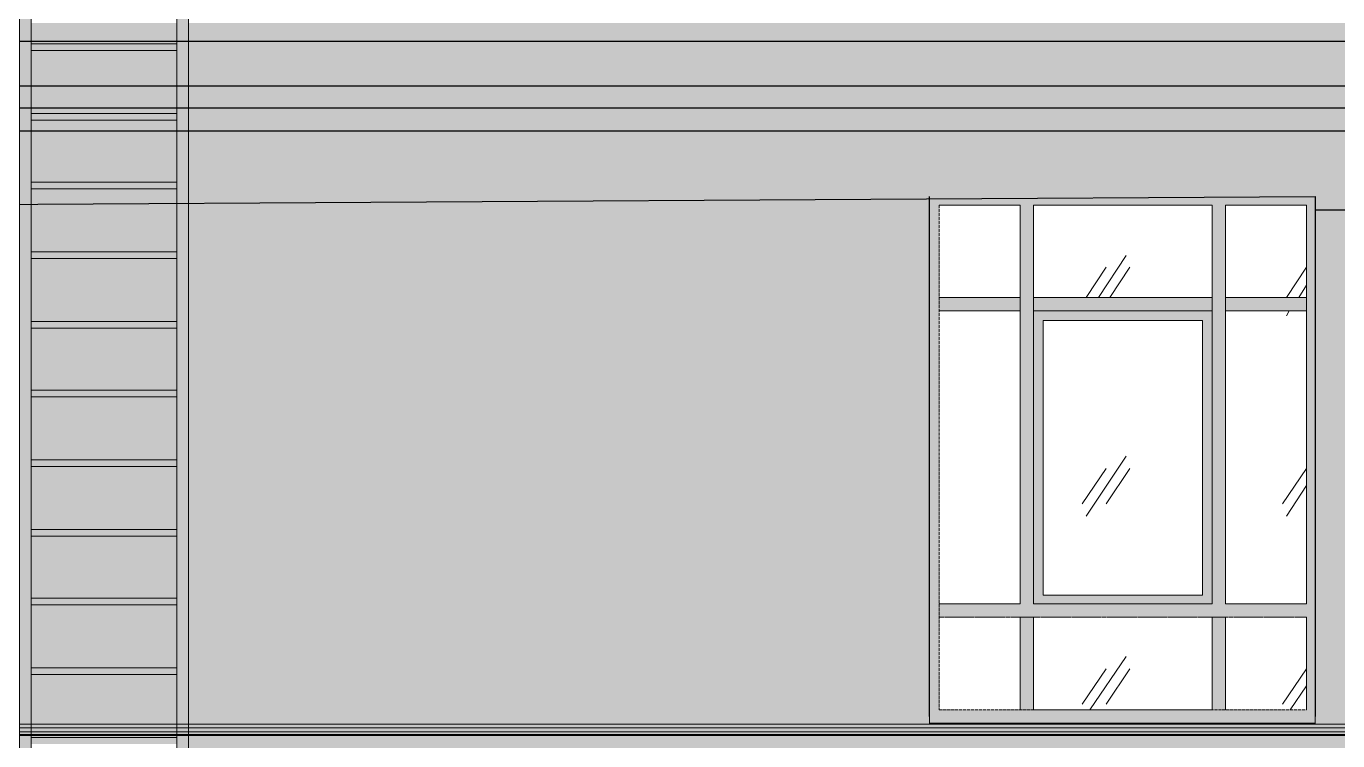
# Model space of a CAD drawing. Header units: millimetres. Extents: x -11345 to 411485, y -9810 to 73012.
# Drawn here: x 356710 to 362530, y 41281 to 44452 of the extents above; entities that cross this region are included whole.
import ezdxf

# ---------------------------------------------------------------- set-up
doc = ezdxf.new("R2010")
doc.units = ezdxf.units.MM
doc.linetypes.add('PDF_IMPORT', pattern=[1, 0.8, -0.2])
for name, color, linetype, true_color in [('PDF _Крыша', 9, 'Continuous', 0x808080), ('PDF _Ограждение', 7, 'Continuous', 0x7f7f7f), ('PDF _Окна', 7, 'Continuous', 0x383e42), ('PDF _Стены штриховка поверхности', 7, 'Continuous', 0xcacbcc)]:
    doc.layers.add(name, color=color, linetype=linetype, true_color=true_color)
for name, color, linetype in [('PDF _Линии', 7, 'Continuous'), ('PDF _Оборудование', 7, 'Continuous'), ('PDF _Стены наружные', 7, 'Continuous')]:
    doc.layers.add(name, color=color, linetype=linetype)

msp = doc.modelspace()

# ---------------------------------------------------------------- hatches: boundary and pattern name
at = {"layer": 'PDF _Крыша', "transparency": 33554559}
for points in [[(357379.23219, 44466.84953), (356731.57732, 44466.84953), (356731.57732, 44386.4218), (357379.23219, 44386.4218)], [(368156.54782, 44466.84953), (357430.02865, 44466.84953), (357430.02865, 44386.4218), (368198.8782, 44386.4218), (368190.41213, 44399.12091), (368181.94605, 44411.82003)]]:
    msp.add_hatch(color=256, dxfattribs=at).paths.add_polyline_path(points)
at = {"layer": 'PDF _Оборудование', "true_color": 0x7f7f7f, "transparency": 33554559}
h = msp.add_hatch(color=8, dxfattribs=at)
h.paths.add_polyline_path([(357379.23219, 44686.96752), (356731.57732, 44686.96752), (356731.57732, 45698.66368), (356680.78086, 45698.66368), (356680.78086, 34845.15336), (356731.57732, 34845.15336), (356731.57732, 35116.06781), (356917.83101, 35116.06781), (356917.83101, 35145.69908), (356731.57732, 35145.69908), (356731.57732, 35420.84658), (357273.40623, 35420.84658), (357315.73661, 35450.47784), (356731.57732, 35450.47784), (356731.57732, 35729.85838), (357379.23219, 35729.85838), (357379.23219, 35501.2743), (357430.02865, 35539.37165), (357430.02865, 45698.66368), (357379.23219, 45698.66368)])
h.paths.add_polyline_path([(357379.23219, 44657.33625), (357379.23219, 44373.72268), (356731.57732, 44373.72268), (356731.57732, 44657.33625)], flags=0)
h.paths.add_polyline_path([(357379.23219, 44344.09141), (357379.23219, 44064.71088), (356731.57732, 44064.71088), (356731.57732, 44344.09141)], flags=0)
h.paths.add_polyline_path([(357379.23219, 44035.07961), (357379.23219, 43759.93212), (356731.57732, 43759.93212), (356731.57732, 44035.07961)], flags=0)
h.paths.add_polyline_path([(357379.23219, 43730.30085), (357379.23219, 43450.92032), (356731.57732, 43450.92032), (356731.57732, 43730.30085)], flags=0)
h.paths.add_polyline_path([(357379.23219, 43421.28905), (357379.23219, 43141.90852), (356731.57732, 43141.90852), (356731.57732, 43421.28905)], flags=0)
h.paths.add_polyline_path([(357379.23219, 43112.27725), (357379.23219, 42837.12976), (356731.57732, 42837.12976), (356731.57732, 43112.27725)], flags=0)
h.paths.add_polyline_path([(357379.23219, 42807.49849), (357379.23219, 42528.11796), (356731.57732, 42528.11796), (356731.57732, 42807.49849)], flags=0)
h.paths.add_polyline_path([(357379.23219, 42498.48669), (357379.23219, 42219.10616), (356731.57732, 42219.10616), (356731.57732, 42498.48669)], flags=0)
h.paths.add_polyline_path([(357379.23219, 42189.47489), (357379.23219, 41914.3274), (356731.57732, 41914.3274), (356731.57732, 42189.47489)], flags=0)
h.paths.add_polyline_path([(357379.23219, 41884.69613), (357379.23219, 41605.3156), (356731.57732, 41605.3156), (356731.57732, 41884.69613)], flags=0)
h.paths.add_polyline_path([(357379.23219, 41575.68433), (357379.23219, 41296.3038), (356731.57732, 41296.3038), (356731.57732, 41575.68433)], flags=0)
h.paths.add_polyline_path([(357379.23219, 41266.67253), (357379.23219, 40991.52504), (356731.57732, 40991.52504), (356731.57732, 41266.67253)], flags=0)
h.paths.add_polyline_path([(357379.23219, 40961.89377), (357379.23219, 40682.51324), (356731.57732, 40682.51324), (356731.57732, 40961.89377)], flags=0)
h.paths.add_polyline_path([(357379.23219, 40652.88197), (357379.23219, 40373.50144), (356731.57732, 40373.50144), (356731.57732, 40652.88197)], flags=0)
h.paths.add_polyline_path([(357379.23219, 40343.87017), (357379.23219, 40068.72268), (356731.57732, 40068.72268), (356731.57732, 40343.87017)], flags=0)
h.paths.add_polyline_path([(357379.23219, 40034.85838), (357379.23219, 39759.71088), (356731.57732, 39759.71088), (356731.57732, 40034.85838)], flags=0)
h.paths.add_polyline_path([(357379.23219, 39730.07961), (357379.23219, 39450.69908), (356731.57732, 39450.69908), (356731.57732, 39730.07961)], flags=0)
h.paths.add_polyline_path([(357379.23219, 39421.06781), (357379.23219, 39145.92032), (356731.57732, 39145.92032), (356731.57732, 39421.06781)], flags=0)
h.paths.add_polyline_path([(357379.23219, 39112.05602), (357379.23219, 38836.90852), (356731.57732, 38836.90852), (356731.57732, 39112.05602)], flags=0)
h.paths.add_polyline_path([(357379.23219, 38807.27725), (357379.23219, 38527.89672), (356731.57732, 38527.89672), (356731.57732, 38807.27725)], flags=0)
h.paths.add_polyline_path([(357379.23219, 38498.26545), (357379.23219, 38223.11796), (356731.57732, 38223.11796), (356731.57732, 38498.26545)], flags=0)
h.paths.add_polyline_path([(357379.23219, 38189.25366), (357379.23219, 37914.10616), (356731.57732, 37914.10616), (356731.57732, 38189.25366)], flags=0)
h.paths.add_polyline_path([(357379.23219, 37884.47489), (357379.23219, 37605.09436), (356731.57732, 37605.09436), (356731.57732, 37884.47489)], flags=0)
h.paths.add_polyline_path([(357379.23219, 37575.46309), (357379.23219, 37296.08256), (356731.57732, 37296.08256), (356731.57732, 37575.46309)], flags=0)
h.paths.add_polyline_path([(357379.23219, 37266.4513), (357379.23219, 36991.3038), (356731.57732, 36991.3038), (356731.57732, 37266.4513)], flags=0)
h.paths.add_polyline_path([(357379.23219, 36961.67253), (357379.23219, 36682.292), (356731.57732, 36682.292), (356731.57732, 36961.67253)], flags=0)
h.paths.add_polyline_path([(357379.23219, 36652.66073), (357379.23219, 36373.2802), (356731.57732, 36373.2802), (356731.57732, 36652.66073)], flags=0)
h.paths.add_polyline_path([(357379.23219, 36343.64894), (357379.23219, 36068.50144), (356731.57732, 36068.50144), (356731.57732, 36343.64894)], flags=0)
h.paths.add_polyline_path([(357379.23219, 36038.87017), (357379.23219, 35759.48964), (356731.57732, 35759.48964), (356731.57732, 36038.87017)], flags=0)
at = {"layer": 'PDF _Ограждение', "true_color": 0x373f43, "transparency": 33554559}
for points in [[(356731.57732, 41355.56634), (356731.57732, 41304.76988), (357379.23219, 41304.76988), (357379.23219, 41355.56634)], [(357430.02865, 41355.56634), (357430.02865, 41304.76988), (368236.97555, 41304.76988), (368236.97555, 41355.56634)]]:
    msp.add_hatch(color=149, dxfattribs=at).paths.add_polyline_path(points)
at = {"layer": 'PDF _Окна', "transparency": 33554687}
h = msp.add_hatch(color=256, dxfattribs=at)
h.paths.add_polyline_path([(361121.23809, 41419.06191), (360761.42983, 41419.06191), (360761.42983, 41829.66663), (361121.23809, 41829.66663)])
h.paths.add_polyline_path([(361180.50062, 41419.06191), (361180.50062, 41829.66663), (361972.07879, 41829.66663), (361972.07879, 41419.06191)], flags=0)
h.paths.add_polyline_path([(362429.24694, 41355.56634), (362429.24694, 43696.43655), (360719.09944, 43696.43655), (360719.09944, 41355.56634)], flags=0)
h.paths.add_polyline_path([(361121.23809, 43188.47194), (361121.23809, 41888.92917), (360761.42983, 41888.92917), (360761.42983, 43188.47194)], flags=0)
h.paths.add_polyline_path([(361929.74841, 41927.02652), (361222.83101, 41927.02652), (361222.83101, 43146.14156), (361929.74841, 43146.14156)], flags=0)
h.paths.add_polyline_path([(361121.23809, 43247.73448), (360761.42983, 43247.73448), (360761.42983, 43658.3392), (361121.23809, 43658.3392)], flags=0)
h.paths.add_polyline_path([(361972.07879, 43247.73448), (361180.50062, 43247.73448), (361180.50062, 43658.3392), (361972.07879, 43658.3392)], flags=0)
h.paths.add_polyline_path([(362031.34133, 41888.92917), (362031.34133, 43188.47194), (362391.14959, 43188.47194), (362391.14959, 41888.92917)], flags=0)
h.paths.add_polyline_path([(362031.34133, 41419.06191), (362031.34133, 41829.66663), (362391.14959, 41829.66663), (362391.14959, 41419.06191)], flags=0)
h.paths.add_polyline_path([(362391.14959, 43247.73448), (362031.34133, 43247.73448), (362031.34133, 43658.3392), (362391.14959, 43658.3392)], flags=0)
at = {"layer": 'PDF _Стены штриховка поверхности', "true_color": 0xfbfbf4, "transparency": 33554687}
for points in [[(357379.23219, 44386.4218), (356731.57732, 44386.4218), (356731.57732, 44373.72268), (357379.23219, 44373.72268)], [(366437.93425, 43696.43655), (366437.93425, 41355.56634), (368236.97555, 41355.56634), (368236.97555, 44301.76103), (368198.8782, 44386.4218), (357430.02865, 44386.4218), (357430.02865, 41355.56634), (360719.09944, 41355.56634), (360719.09944, 43696.43655), (362429.24694, 43696.43655), (362429.24694, 41355.56634), (364744.71891, 41355.56634), (364744.71891, 43696.43655)], [(356731.57732, 44344.09141), (356731.57732, 44064.71088), (357379.23219, 44064.71088), (357379.23219, 44344.09141)], [(356731.57732, 44035.07961), (356731.57732, 43759.93212), (357379.23219, 43759.93212), (357379.23219, 44035.07961)], [(356731.57732, 43730.30085), (356731.57732, 43450.92032), (357379.23219, 43450.92032), (357379.23219, 43730.30085)], [(357379.23219, 43421.28905), (356731.57732, 43421.28905), (356731.57732, 43141.90852), (357379.23219, 43141.90852)], [(357379.23219, 43112.27725), (356731.57732, 43112.27725), (356731.57732, 42837.12976), (357379.23219, 42837.12976)], [(357379.23219, 42807.49849), (356731.57732, 42807.49849), (356731.57732, 42528.11796), (357379.23219, 42528.11796)], [(357379.23219, 42498.48669), (356731.57732, 42498.48669), (356731.57732, 42219.10616), (357379.23219, 42219.10616)], [(357379.23219, 42189.47489), (356731.57732, 42189.47489), (356731.57732, 41914.3274), (357379.23219, 41914.3274)], [(357379.23219, 41884.69613), (356731.57732, 41884.69613), (356731.57732, 41605.3156), (357379.23219, 41605.3156)], [(357379.23219, 41575.68433), (356731.57732, 41575.68433), (356731.57732, 41355.56634), (357379.23219, 41355.56634)], [(357379.23219, 41304.76988), (356731.57732, 41304.76988), (356731.57732, 41296.3038), (357379.23219, 41296.3038)], [(362446.17909, 40508.95867), (362446.17909, 35708.69318), (362403.84871, 35708.69318), (362403.84871, 34845.15336), (364748.95195, 34845.15336), (364748.95195, 35708.69318), (364757.41803, 35708.69318), (364757.41803, 40508.95867), (366454.86641, 40508.95867), (366454.86641, 36347.88197), (366497.19679, 36373.2802), (366645.35313, 36487.57224), (366793.50947, 36373.2802), (367216.81331, 36051.56929), (367216.81331, 35988.07371), (367144.85166, 35988.07371), (367144.85166, 35590.16811), (367174.48292, 35590.16811), (367174.48292, 35585.93507), (367106.75431, 35585.93507), (367106.75431, 35556.3038), (367144.85166, 35556.3038), (367144.85166, 34845.15336), (368236.97555, 34845.15336), (368236.97555, 41304.76988), (357430.02865, 41304.76988), (357430.02865, 35539.37165), (357451.19384, 35556.3038), (357489.29118, 35585.93507), (357493.52422, 35590.16811), (357493.52422, 35585.93507), (358069.21744, 35149.93212), (358069.21744, 35090.66958), (358128.47997, 35090.66958), (358128.47997, 35086.43655), (357993.02275, 35086.43655), (357993.02275, 34845.15336), (360706.40033, 34845.15336), (360706.40033, 35708.69318), (360740.26464, 35708.69318), (360740.26464, 40508.95867)]]:
    msp.add_hatch(color=7, dxfattribs=at).paths.add_polyline_path(points)

# ---------------------------------------------------------------- linework, layer by layer
at = {"layer": 'PDF _Линии', "lineweight": 30, "ltscale": 107.692296}
msp.add_lwpolyline([(352917.60977, 44386.4218), (352388.47997, 44386.4218), (375086.0316, 44386.4218)], dxfattribs=at)
at = {"layer": 'PDF _Линии', "lineweight": 30, "ltscale": 108.073283}
for points in [[(352511.23809, 44187.46899), (375115.66287, 44187.46899)], [(352532.40328, 44090.10911), (375162.22629, 44090.10911)], [(352549.33543, 43988.51619), (375259.58617, 43988.51619)]]:
    msp.add_lwpolyline(points, dxfattribs=at)
at = {"layer": 'PDF _Линии', "lineweight": 30, "ltscale": 36.193755}
msp.add_lwpolyline([(352570.50062, 43637.17401), (362429.24694, 43696.43655)], dxfattribs=at)
at = {"layer": 'PDF _Линии', "lineweight": 30}
for points in [[(360719.09944, 41389.43065), (360719.09944, 43696.43655)], [(362429.24694, 43696.43655), (362429.24694, 41389.43065)], [(362429.24694, 43637.17401), (364744.71891, 43637.17401)]]:
    msp.add_lwpolyline(points, dxfattribs=at)
at = {"layer": 'PDF _Оборудование', "lineweight": 18}
for points in [[(356731.57732, 34845.15336), (356731.57732, 45474.31265), (356731.57732, 45698.66368), (356680.78086, 45698.66368), (356680.78086, 45474.31265), (356680.78086, 34845.15336)], [(357430.02865, 35539.37165), (357430.02865, 45474.31265), (357430.02865, 45698.66368), (357379.23219, 45698.66368), (357379.23219, 45474.31265), (357379.23219, 35501.2743)], [(357379.23219, 44373.72268), (356731.57732, 44373.72268)], [(357379.23219, 44344.09141), (356731.57732, 44344.09141)], [(357379.23219, 44064.71088), (356731.57732, 44064.71088)], [(357379.23219, 44035.07961), (356731.57732, 44035.07961)], [(357379.23219, 43759.93212), (356731.57732, 43759.93212)], [(357379.23219, 43730.30085), (356731.57732, 43730.30085)], [(357379.23219, 43450.92032), (356731.57732, 43450.92032)], [(357379.23219, 43421.28905), (356731.57732, 43421.28905)], [(357379.23219, 43141.90852), (356731.57732, 43141.90852)], [(357379.23219, 43112.27725), (356731.57732, 43112.27725)], [(357379.23219, 42837.12976), (356731.57732, 42837.12976)], [(357379.23219, 42807.49849), (356731.57732, 42807.49849)], [(357379.23219, 42528.11796), (356731.57732, 42528.11796)], [(357379.23219, 42498.48669), (356731.57732, 42498.48669)], [(357379.23219, 42219.10616), (356731.57732, 42219.10616)], [(357379.23219, 42189.47489), (356731.57732, 42189.47489)], [(357379.23219, 41914.3274), (356731.57732, 41914.3274)], [(357379.23219, 41884.69613), (356731.57732, 41884.69613)], [(357379.23219, 41605.3156), (356731.57732, 41605.3156)], [(357379.23219, 41575.68433), (356731.57732, 41575.68433)], [(357379.23219, 41296.3038), (356731.57732, 41296.3038)]]:
    msp.add_lwpolyline(points, dxfattribs=at)
at = {"layer": 'PDF _Ограждение', "color": 7, "lineweight": 9, "ltscale": 108.073283}
for points in [[(375268.05225, 41321.70203), (352528.17024, 41321.70203)], [(375471.23809, 41355.56634), (352621.29708, 41355.56634)], [(375471.23809, 41338.63419), (352621.29708, 41338.63419)], [(352532.40328, 41309.00292), (375268.05225, 41309.00292), (352528.17024, 41309.00292)], [(375268.05225, 41304.76988), (352528.17024, 41304.76988)]]:
    msp.add_lwpolyline(points, dxfattribs=at)
at = {"layer": 'PDF _Окна', "color": 7, "lineweight": 9}
for points in [[(360761.42983, 41888.92917), (361121.23809, 41888.92917), (361121.23809, 43658.3392), (360761.42983, 43658.3392)], [(361591.10534, 43433.98817), (361468.34723, 43247.73448)], [(361502.21154, 43383.19171), (361413.31773, 43247.73448)], [(361608.0375, 43383.19171), (361519.14369, 43247.73448)], [(362391.14959, 43383.19171), (362302.25579, 43247.73448)], [(362391.14959, 43302.76398), (362357.28528, 43247.73448)], [(361121.23809, 43247.73448), (360761.42983, 43247.73448)], [(361972.07879, 43247.73448), (361180.50062, 43247.73448)], [(362391.14959, 43247.73448), (362031.34133, 43247.73448)], [(360761.42983, 43188.47194), (361121.23809, 43188.47194)], [(362031.34133, 43188.47194), (362391.14959, 43188.47194)], [(362314.9549, 43188.47194), (362302.25579, 43167.30675)], [(361591.10534, 42545.05012), (361413.31773, 42278.3687)], [(361502.21154, 42490.02062), (361396.38558, 42333.3982)], [(361608.0375, 42490.02062), (361502.21154, 42333.3982)], [(362391.14959, 42490.02062), (362285.32363, 42333.3982)], [(362391.14959, 42413.82593), (362302.25579, 42278.3687)], [(362391.14959, 42333.3982), (362391.14959, 42333.3982)], [(361121.23809, 41419.06191), (361121.23809, 41829.66663)], [(361180.50062, 41829.66663), (361180.50062, 41419.06191), (361972.07879, 41419.06191), (361972.07879, 41829.66663)], [(362031.34133, 41419.06191), (362031.34133, 41829.66663)], [(362391.14959, 41419.06191), (362391.14959, 41829.66663)], [(361591.10534, 41656.11206), (361430.24989, 41419.06191)], [(361502.21154, 41601.08256), (361396.38558, 41444.46014)], [(361608.0375, 41601.08256), (361502.21154, 41444.46014)], [(362391.14959, 41601.08256), (362285.32363, 41444.46014)], [(362391.14959, 41524.88787), (362319.18794, 41419.06191)], [(362391.14959, 41444.46014), (362391.14959, 41444.46014)], [(360719.09944, 41359.79938), (362429.24694, 41359.79938), (360719.09944, 41359.79938)]]:
    msp.add_lwpolyline(points, dxfattribs=at)
at = {"layer": 'PDF _Окна', "color": 7, "linetype": 'PDF_IMPORT', "lineweight": 9, "ltscale": 17.694725}
msp.add_lwpolyline([(360761.42983, 43658.3392), (360761.42983, 41419.06191), (362391.14959, 41419.06191)], dxfattribs=at)
at = {"layer": 'PDF _Окна', "color": 7, "lineweight": 9}
for points in [[(361180.50062, 43658.3392), (361180.50062, 41888.92917), (361972.07879, 41888.92917), (361972.07879, 43658.3392)], [(362031.34133, 43658.3392), (362031.34133, 41888.92917), (362391.14959, 41888.92917), (362391.14959, 43658.3392)], [(361972.07879, 43188.47194), (361180.50062, 43188.47194)], [(361929.74841, 41927.02652), (361222.83101, 41927.02652), (361222.83101, 43146.14156), (361929.74841, 43146.14156)]]:
    msp.add_lwpolyline(points, close=True, dxfattribs=at)
at = {"layer": 'PDF _Окна', "color": 7, "linetype": 'PDF_IMPORT', "lineweight": 9, "ltscale": 7.916061}
msp.add_lwpolyline([(362391.14959, 41829.66663), (360761.42983, 41829.66663)], dxfattribs=at)
at = {"layer": 'PDF _Окна', "lineweight": 0}
msp.add_lwpolyline([(360719.09944, 41359.79938), (362429.24694, 41359.79938), (360719.09944, 41359.79938)], close=True, dxfattribs=at)
at = {"layer": 'PDF _Стены наружные', "lineweight": 18}
for points in [[(360719.09944, 41355.56634), (360719.09944, 41389.43065)], [(362429.24694, 41389.43065), (362429.24694, 41355.56634)]]:
    msp.add_lwpolyline(points, dxfattribs=at)

doc.saveas('drawing.dxf')
